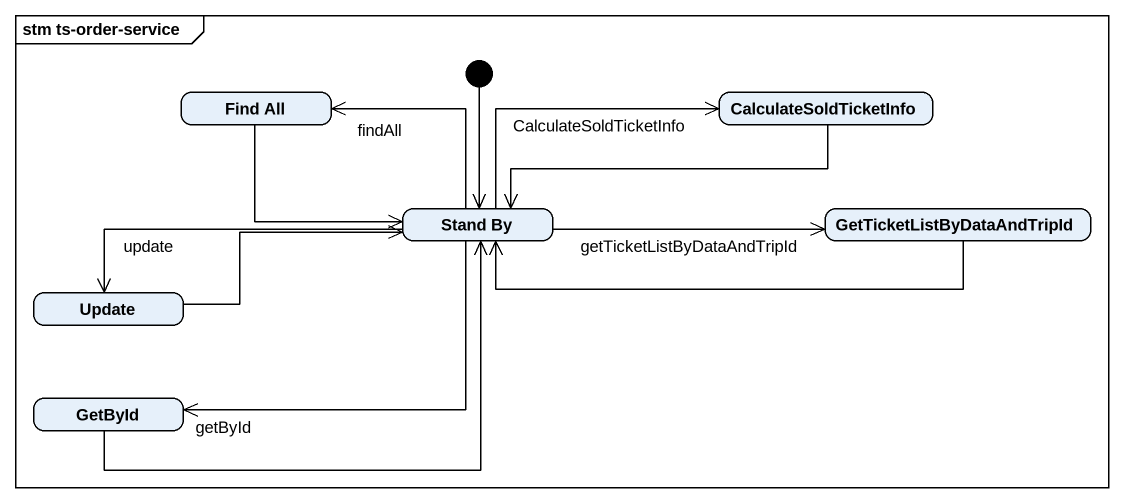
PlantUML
@startuml
mainframe stm ts-order-service
hide empty description
state "Find All" as Find_All
state CalculateSoldTicketInfo
state "Stand By" as Stand_By
state GetTicketListByDataAndTripId
state Update
state GetById
[*] --> Stand_By
Find_All -right-> Stand_By : findAll
CalculateSoldTicketInfo -left-> Stand_By
Stand_By -left-> Find_All
Stand_By -right-> CalculateSoldTicketInfo : CalculateSoldTicketInfo
Stand_By -right-> GetTicketListByDataAndTripId : getTicketListByDataAndTripId
Stand_By -left-> Update : update
Stand_By -left-> GetById : getById
GetTicketListByDataAndTripId -left-> Stand_By
Update -right-> Stand_By
GetById -right-> Stand_By
@enduml
